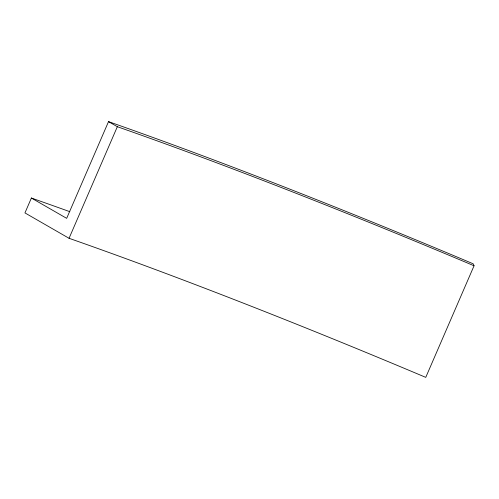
<?xml version="1.0" encoding="UTF-8"?>
<svg xmlns="http://www.w3.org/2000/svg" width="499" height="499" viewBox="0 0 499 499"><rect width="100%" height="100%" fill="white"/><g stroke="black" fill="none" stroke-linecap="round" stroke-linejoin="round"><path stroke-width="0.75" d="M31.387 198.034L24.95 212.911L69.055 238.297A732.532 66.392 23.4 0 1 425.759 377.369L474.05 265.78L473.158 263.79A748.812 67.864 23.4 0 0 108.52 121.631L66.673 218.344L31.387 198.034A813.925 73.771 23.4 0 1 69.816 211.682M69.055 238.297L117.34 126.709L108.52 121.631M117.34 126.709A732.532 66.392 23.4 0 1 474.05 265.78"/></g></svg>
